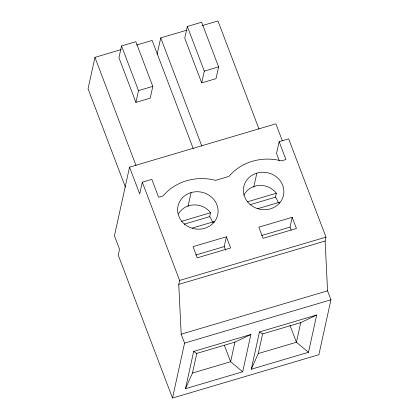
<?xml version="1.0" encoding="UTF-8"?>
<svg xmlns="http://www.w3.org/2000/svg" width="419" height="419" viewBox="0 0 419 419"><rect width="100%" height="100%" fill="white"/><g stroke="black" fill="none" stroke-linecap="round" stroke-linejoin="round"><path stroke-width="0.63" d="M121.07 49.636L94.951 57.372L88.048 88.76L125.417 187.173M121.541 45.943L118.949 57.717L135.913 102.383L150.217 98.151L152.804 86.377L135.84 41.711L121.541 45.943L138.5 90.614L135.913 102.383M282.375 140.873L275.896 123.82L129.529 167.155L114.429 235.824L119.52 249.226L118.226 255.113L172.502 398.05L318.869 354.715L330.952 299.779L327.558 290.844L325.118 241.04L325.982 237.117L288.665 138.846L279.127 141.669L276.54 153.443L279.253 160.587M157.156 54.213L160.744 37.888L186.864 30.158M279.127 141.669L285.915 159.539L281.385 160.88A50.788 46.645 12.4 0 0 228.936 176.404L215.586 180.359A50.788 46.645 12.4 0 0 163.143 195.888L158.612 197.229L151.83 179.358L142.292 182.181L139.705 193.955L129.529 167.155M187.335 26.465L184.748 38.239L201.707 82.904L216.01 78.672L218.598 66.899L201.639 22.228L187.335 26.465L204.294 71.13L201.707 82.904M188 206.515L191.064 192.588M172.502 398.05L184.58 343.114L181.186 334.179L178.745 284.375L179.61 280.452L142.292 182.181M212.533 222.458A18.792 17.258 12.4 0 0 209.683 216.654L210.548 212.732A18.792 17.258 12.4 0 0 178.531 213.894M213.69 222.788L213.936 221.667L192.321 228.067M185.476 388.706L193.672 351.426L250.887 334.488L242.69 371.768L185.476 388.706L192.483 373.025L196.799 353.406L234.939 342.114L250.887 334.488M225.59 250.122L224.249 246.592L226.407 236.782L193.033 246.665L197.276 257.832L230.649 247.948L226.407 236.782M253.794 187.031L256.857 173.11M234.939 342.114L230.623 361.733L192.483 373.025M278.331 202.979A18.792 17.258 12.4 0 0 275.477 197.176L276.341 193.253A18.792 17.258 12.4 0 0 259.183 185.449A18.792 17.258 12.4 0 0 243.921 195.196M251.274 369.228L259.466 331.948L316.68 315.009L308.484 352.285L251.274 369.228L258.277 353.547L262.593 333.922L300.732 322.63L316.68 315.009M291.163 230.052L290.048 227.114L292.2 217.304L258.827 227.182L263.069 238.353L296.443 228.47L292.2 217.304M300.732 322.63L296.422 342.25L258.277 353.547M136.615 45.032L152.165 40.428L193.248 148.619M202.414 25.554L217.959 20.95L259.042 129.141M138.5 90.614L152.804 86.377M204.294 71.13L218.598 66.899M181.521 221.326L210.548 212.732M247.315 201.848L276.341 193.253M184.36 224.155L209.683 216.654M250.159 204.676L275.477 197.176M257.502 208.767L279.735 202.188A18.792 17.258 12.4 0 1 279.777 203.068M195.82 255.009L224.249 246.592M261.613 235.53L290.048 227.114M179.61 280.452L325.982 237.117M178.745 284.375L325.118 241.04M181.186 334.179L327.558 290.844M184.58 343.114L330.952 299.779M259.466 331.948L262.593 333.922M193.672 351.426L196.799 353.406M308.484 352.285L296.422 342.25L289.943 325.196M242.69 371.768L230.623 361.733L224.38 345.287M160.744 37.888L201.832 146.079M94.951 57.372L136.034 165.557M213.936 221.667A18.792 17.258 12.4 0 1 213.978 222.547M250.148 204.488A20.316 18.656 12.4 0 0 283.454 195.464A20.316 18.656 12.4 0 0 257.324 172.979A20.316 18.656 12.4 0 0 250.148 204.488M184.35 223.966A20.316 18.656 12.4 0 0 217.66 214.942A20.316 18.656 12.4 0 0 191.53 192.457A20.316 18.656 12.4 0 0 184.35 223.966"/></g></svg>
